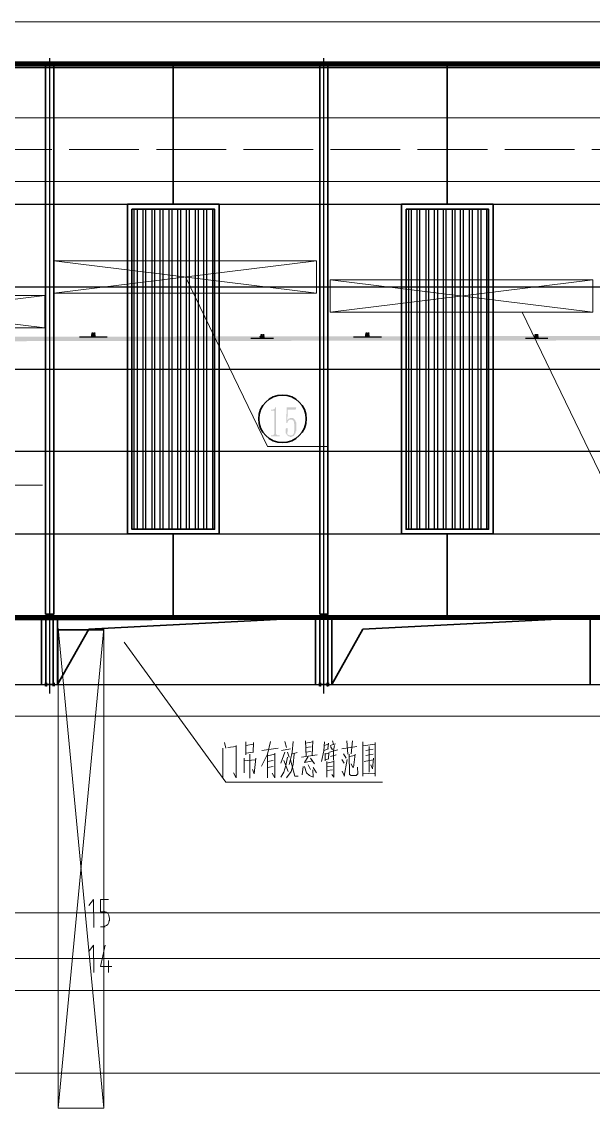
# Model space of a CAD drawing. Header units: millimetres. Extents: x 2315 to 4619, y 1334 to 1897.
# Drawn here: x 3661.9 to 3724.4, y 1614.7 to 1733.6 of the extents above; entities that cross this region are included whole.
import ezdxf

# ---------------------------------------------------------------- set-up
doc = ezdxf.new("R2010")
doc.units = ezdxf.units.MM
doc.linetypes.add('PDF_IMPORT', pattern=[1, 0.8, -0.2])
for name, color, linetype, true_color in [('PDF_0', 9, 'Continuous', 0x808080), ('PDF_DIM_SYMB', 9, 'Continuous', 0x808080), ('PDF_DOTE', 9, 'Continuous', 0x808080), ('PDF_PUB_TEXT', 9, 'Continuous', 0x808080), ('PDF_站场道路', 7, 'Continuous', 0x957000), ('PDF_转运站初步方案', 7, 'Continuous', 0x00b85c), ('PDF_道路', 9, 'Continuous', 0x808080)]:
    doc.layers.add(name, color=color, linetype=linetype, true_color=true_color)
for name, color, linetype in [('PDF_steel-z', 2, 'Continuous'), ('PDF_粗实线层', 7, 'Continuous'), ('PDF_细实线层', 7, 'Continuous')]:
    doc.layers.add(name, color=color, linetype=linetype)

msp = doc.modelspace()

# ---------------------------------------------------------------- hatches: boundary and pattern name
at = {"layer": 'PDF_细实线层', "transparency": 33554559}
for points in [[(3689.7, 1691.42), (3689.7, 1688.61), (3689.7, 1688.55), (3689.7, 1688.49), (3689.7, 1688.43), (3689.76, 1688.43), (3689.76, 1688.37), (3689.76, 1688.37), (3689.76, 1688.37), (3689.82, 1688.31), (3689.82, 1688.31), (3689.88, 1688.31), (3689.88, 1688.31), (3689.94, 1688.31), (3690.07, 1688.31), (3690.07, 1688.18), (3689.15, 1688.18), (3689.15, 1688.31), (3689.27, 1688.31), (3689.33, 1688.31), (3689.33, 1688.31), (3689.39, 1688.31), (3689.39, 1688.31), (3689.39, 1688.37), (3689.45, 1688.37), (3689.45, 1688.37), (3689.45, 1688.43), (3689.45, 1688.43), (3689.52, 1688.49), (3689.52, 1688.55), (3689.52, 1688.55), (3689.52, 1688.61), (3689.52, 1690.87), (3689.52, 1690.87), (3689.52, 1690.93), (3689.45, 1690.99), (3689.45, 1690.99), (3689.39, 1690.99), (3689.39, 1690.99), (3689.39, 1690.99), (3689.15, 1690.99), (3689.15, 1691.12), (3689.27, 1691.12), (3689.27, 1691.12), (3689.33, 1691.12), (3689.39, 1691.12), (3689.39, 1691.12), (3689.45, 1691.18), (3689.45, 1691.18), (3689.45, 1691.18), (3689.52, 1691.18), (3689.52, 1691.18), (3689.52, 1691.24), (3689.58, 1691.24), (3689.58, 1691.3), (3689.58, 1691.3), (3689.64, 1691.36), (3689.64, 1691.42), (3689.64, 1691.42)], [(3691.41, 1690.2), (3691.41, 1690.2), (3691.47, 1690.2), (3691.47, 1690.2), (3691.53, 1690.2), (3691.53, 1690.2), (3691.59, 1690.2), (3691.59, 1690.14), (3691.65, 1690.14), (3691.65, 1690.14), (3691.65, 1690.08), (3691.71, 1690.08), (3691.71, 1690.02), (3691.78, 1690.02), (3691.78, 1689.96), (3691.78, 1689.96), (3691.78, 1689.96), (3691.84, 1689.89), (3691.84, 1689.83), (3691.84, 1689.83), (3691.84, 1689.77), (3691.84, 1689.77), (3691.9, 1689.71), (3691.9, 1689.65), (3691.9, 1689.59), (3691.9, 1689.59), (3691.9, 1689.53), (3691.9, 1689.47), (3691.9, 1689.41), (3691.9, 1689.41), (3691.9, 1689.34), (3691.9, 1689.28), (3691.9, 1689.22), (3691.9, 1689.16), (3691.9, 1689.16), (3691.9, 1689.1), (3691.9, 1689.04), (3691.9, 1688.98), (3691.9, 1688.92), (3691.9, 1688.86), (3691.9, 1688.86), (3691.9, 1688.79), (3691.9, 1688.73), (3691.84, 1688.73), (3691.84, 1688.67), (3691.84, 1688.61), (3691.84, 1688.61), (3691.84, 1688.55), (3691.78, 1688.49), (3691.78, 1688.49), (3691.78, 1688.43), (3691.78, 1688.43), (3691.78, 1688.43), (3691.71, 1688.37), (3691.71, 1688.37), (3691.71, 1688.31), (3691.65, 1688.31), (3691.65, 1688.25), (3691.59, 1688.25), (3691.59, 1688.25), (3691.59, 1688.25), (3691.53, 1688.18), (3691.53, 1688.18), (3691.47, 1688.18), (3691.47, 1688.18), (3691.41, 1688.18), (3691.41, 1688.12), (3691.35, 1688.12), (3691.29, 1688.12), (3691.29, 1688.12), (3691.23, 1688.12), (3691.23, 1688.12), (3691.17, 1688.18), (3691.17, 1688.18), (3691.1, 1688.18), (3691.1, 1688.18), (3691.04, 1688.18), (3691.04, 1688.18), (3691.04, 1688.25), (3690.98, 1688.25), (3690.98, 1688.31), (3690.92, 1688.31), (3690.92, 1688.31), (3690.92, 1688.37), (3690.86, 1688.37), (3690.86, 1688.43), (3690.8, 1688.43), (3690.8, 1688.49), (3690.8, 1688.49), (3690.74, 1688.55), (3690.74, 1688.61), (3690.74, 1688.61), (3690.74, 1688.67), (3690.74, 1688.73), (3690.74, 1688.79), (3690.74, 1688.79), (3690.74, 1688.79), (3690.74, 1688.86), (3690.74, 1688.92), (3690.74, 1688.98), (3690.74, 1688.98), (3690.74, 1689.04), (3690.8, 1689.04), (3690.8, 1689.1), (3690.86, 1689.1), (3690.86, 1689.1), (3690.86, 1689.1), (3690.92, 1689.1), (3690.92, 1689.1), (3690.98, 1689.04), (3690.98, 1689.04), (3690.98, 1688.98), (3690.98, 1688.92), (3690.98, 1688.92), (3690.98, 1688.86), (3690.98, 1688.79), (3690.98, 1688.73), (3690.98, 1688.73), (3690.92, 1688.67), (3690.92, 1688.61), (3690.92, 1688.61), (3690.92, 1688.55), (3690.92, 1688.55), (3690.92, 1688.49), (3690.98, 1688.43), (3690.98, 1688.43), (3690.98, 1688.37), (3691.04, 1688.37), (3691.04, 1688.37), (3691.1, 1688.31), (3691.1, 1688.31), (3691.17, 1688.31), (3691.17, 1688.31), (3691.23, 1688.31), (3691.23, 1688.31), (3691.29, 1688.31), (3691.29, 1688.25), (3691.29, 1688.25), (3691.35, 1688.31), (3691.35, 1688.31), (3691.41, 1688.31), (3691.41, 1688.31), (3691.47, 1688.31), (3691.47, 1688.31), (3691.53, 1688.37), (3691.53, 1688.37), (3691.53, 1688.43), (3691.59, 1688.43), (3691.59, 1688.49), (3691.59, 1688.49), (3691.65, 1688.55), (3691.65, 1688.61), (3691.65, 1688.61), (3691.65, 1688.67), (3691.65, 1688.67), (3691.65, 1688.73), (3691.65, 1688.79), (3691.71, 1688.86), (3691.71, 1688.86), (3691.71, 1688.92), (3691.71, 1688.98), (3691.71, 1689.04), (3691.71, 1689.1), (3691.71, 1689.16), (3691.71, 1689.22), (3691.71, 1689.22), (3691.71, 1689.28), (3691.71, 1689.28), (3691.71, 1689.34), (3691.71, 1689.41), (3691.71, 1689.47), (3691.71, 1689.53), (3691.71, 1689.59), (3691.65, 1689.59), (3691.65, 1689.65), (3691.65, 1689.71), (3691.65, 1689.71), (3691.65, 1689.77), (3691.65, 1689.83), (3691.65, 1689.83), (3691.59, 1689.83), (3691.59, 1689.89), (3691.59, 1689.96), (3691.53, 1689.96), (3691.53, 1689.96), (3691.47, 1690.02), (3691.47, 1690.02), (3691.41, 1690.02), (3691.41, 1690.02), (3691.35, 1690.02), (3691.35, 1690.02), (3691.35, 1690.02), (3691.29, 1690.02), (3691.29, 1690.02), (3691.23, 1690.02), (3691.23, 1690.02), (3691.17, 1690.02), (3691.17, 1690.02), (3691.1, 1689.96), (3691.1, 1689.96), (3691.1, 1689.96), (3691.04, 1689.96), (3691.04, 1689.89), (3691.04, 1689.89), (3690.98, 1689.83), (3690.98, 1689.77), (3690.98, 1689.77), (3690.92, 1689.71), (3690.92, 1689.65), (3690.92, 1689.65), (3690.8, 1689.65), (3690.86, 1691.36), (3691.9, 1691.36), (3691.84, 1691.12), (3690.98, 1691.12), (3690.92, 1689.83), (3690.92, 1689.89), (3690.92, 1689.96), (3690.98, 1690.02), (3690.98, 1690.02), (3691.04, 1690.08), (3691.04, 1690.08), (3691.04, 1690.14), (3691.1, 1690.14), (3691.1, 1690.14), (3691.17, 1690.14), (3691.17, 1690.2), (3691.17, 1690.2), (3691.23, 1690.2), (3691.23, 1690.2), (3691.29, 1690.2), (3691.29, 1690.2), (3691.35, 1690.2), (3691.35, 1690.2), (3691.41, 1690.2)]]:
    msp.add_hatch(color=256, dxfattribs=at).paths.add_polyline_path(points)
at = {"layer": 'PDF_转运站初步方案', "true_color": 0x00a5dd, "transparency": 33554559}
msp.add_hatch(color=142, dxfattribs=at).paths.add_polyline_path([(3569.65, 1698.98), (3569.65, 1698.49), (3911.16, 1698.92), (3911.16, 1699.41)])

# ---------------------------------------------------------------- linework, layer by layer
at = {"layer": 'PDF_0', "lineweight": 35}
for points in [[(3936.81, 1668.38), (3544.24, 1668.38), (3544.24, 1728.97), (3936.81, 1728.97)], [(3936.63, 1668.56), (3544.43, 1668.56), (3544.43, 1728.73), (3936.63, 1728.73)], [(3664.45, 1668.74), (3665.37, 1668.74), (3665.37, 1728.73), (3664.45, 1728.73)], [(3694.5, 1668.74), (3695.36, 1668.74), (3695.36, 1728.73), (3694.5, 1728.73)], [(3673.43, 1713.58), (3683.45, 1713.58), (3683.45, 1677.54), (3673.43, 1677.54)], [(3673.43, 1713.58), (3683.45, 1713.58), (3683.45, 1677.54), (3673.43, 1677.54)], [(3673.92, 1713.03), (3682.96, 1713.03), (3682.96, 1678.03), (3673.92, 1678.03)], [(3703.42, 1713.58), (3713.44, 1713.58), (3713.44, 1677.54), (3703.42, 1677.54)], [(3703.42, 1713.58), (3713.44, 1713.58), (3713.44, 1677.54), (3703.42, 1677.54)], [(3703.91, 1713.03), (3712.95, 1713.03), (3712.95, 1678.03), (3703.91, 1678.03)]]:
    msp.add_lwpolyline(points, close=True, dxfattribs=at)
for points in [[(3678.44, 1713.58), (3678.44, 1728.73)], [(3708.43, 1713.58), (3708.43, 1728.73)], [(3678.44, 1677.54), (3678.44, 1668.56)], [(3708.43, 1677.54), (3708.43, 1668.56)], [(3664.02, 1661.05), (3664.02, 1668.38), (3639.22, 1667.1), (3635.8, 1661.05), (3635.8, 1668.38)], [(3664.51, 1661.05), (3664.51, 1668.38)], [(3665.3, 1661.05), (3665.3, 1668.38)], [(3694.01, 1661.05), (3694.01, 1668.38), (3669.21, 1667.1), (3665.79, 1661.05), (3665.79, 1668.38)], [(3694.5, 1661.05), (3694.5, 1668.38)], [(3695.36, 1661.05), (3695.36, 1668.38)], [(3724.06, 1661.05), (3724.06, 1668.38), (3699.2, 1667.1), (3695.78, 1661.05), (3695.78, 1668.38)]]:
    msp.add_lwpolyline(points, dxfattribs=at)
at = {"layer": 'PDF_DIM_SYMB', "lineweight": 25}
for points in [[(3671.23, 1699.04), (3668.18, 1699.04)], [(3686.93, 1698.92), (3689.43, 1698.92)], [(3701.22, 1699.04), (3698.17, 1699.04)], [(3716.98, 1698.92), (3719.42, 1698.92)]]:
    msp.add_lwpolyline(points, dxfattribs=at)
at = {"layer": 'PDF_DIM_SYMB', "transparency": 33554559}
for points in [[(3668.18, 1699.04), (3668.48, 1699.1), (3668.48, 1699.04)], [(3689.43, 1698.92), (3689.13, 1698.86), (3689.13, 1698.92)], [(3698.17, 1699.04), (3698.47, 1699.1), (3698.47, 1699.04)], [(3719.42, 1698.92), (3719.12, 1698.86), (3719.12, 1698.92)]]:
    msp.add_solid(points, dxfattribs=at)
at = {"layer": 'PDF_DOTE', "lineweight": 25}
for points in [[(3664.94, 1660.07), (3664.94, 1729.58)], [(3694.93, 1660.07), (3694.93, 1729.58)], [(3543.94, 1728.54), (3937.12, 1728.54)], [(3543.94, 1713.58), (3937.12, 1713.58)], [(3543.94, 1704.54), (3937.12, 1704.54)], [(3543.94, 1695.56), (3937.12, 1695.56)], [(3543.94, 1686.58), (3937.12, 1686.58)], [(3543.94, 1677.54), (3937.12, 1677.54)], [(3543.94, 1668.56), (3937.12, 1668.56)], [(3543.94, 1661.05), (3937.12, 1661.05)]]:
    msp.add_lwpolyline(points, dxfattribs=at)
at = {"layer": 'PDF_PUB_TEXT', "lineweight": 25}
for points in [[(3669.58, 1699.47), (3669.52, 1699.47), (3669.52, 1699.41), (3669.52, 1699.35), (3669.58, 1699.35), (3669.64, 1699.35), (3669.64, 1699.29), (3669.64, 1699.22), (3669.64, 1699.16), (3669.58, 1699.16), (3669.52, 1699.16), (3669.52, 1699.22), (3669.52, 1699.29), (3669.52, 1699.35), (3669.58, 1699.35), (3669.64, 1699.35), (3669.64, 1699.41), (3669.64, 1699.47)], [(3669.82, 1699.29), (3669.82, 1699.22), (3669.82, 1699.16), (3669.89, 1699.16), (3669.89, 1699.22), (3669.89, 1699.29)], [(3688.03, 1699.29), (3688.03, 1699.22), (3688.03, 1699.16), (3688.09, 1699.16), (3688.15, 1699.16), (3688.15, 1699.1), (3688.15, 1699.04), (3688.09, 1699.04), (3688.09, 1698.98), (3688.03, 1698.98), (3688.03, 1699.04), (3687.97, 1699.04), (3687.97, 1699.1), (3688.03, 1699.16), (3688.09, 1699.16), (3688.09, 1699.22), (3688.15, 1699.22), (3688.15, 1699.29), (3688.09, 1699.29)], [(3688.33, 1699.1), (3688.33, 1699.04), (3688.33, 1698.98), (3688.39, 1699.04), (3688.39, 1699.1)], [(3699.57, 1699.47), (3699.51, 1699.47), (3699.51, 1699.41), (3699.51, 1699.35), (3699.57, 1699.35), (3699.63, 1699.35), (3699.63, 1699.29), (3699.63, 1699.22), (3699.63, 1699.16), (3699.57, 1699.16), (3699.51, 1699.16), (3699.51, 1699.22), (3699.51, 1699.29), (3699.51, 1699.35), (3699.57, 1699.35), (3699.63, 1699.35), (3699.63, 1699.41), (3699.63, 1699.47)], [(3699.82, 1699.29), (3699.82, 1699.22), (3699.82, 1699.16), (3699.88, 1699.16), (3699.88, 1699.22), (3699.88, 1699.29)], [(3718.02, 1699.29), (3718.02, 1699.22), (3718.02, 1699.16), (3718.08, 1699.16), (3718.14, 1699.16), (3718.14, 1699.1), (3718.14, 1699.04), (3718.08, 1698.98), (3718.02, 1698.98), (3718.02, 1699.04), (3718.02, 1699.1), (3718.02, 1699.16), (3718.08, 1699.16), (3718.14, 1699.22), (3718.14, 1699.29), (3718.08, 1699.29)], [(3718.32, 1699.1), (3718.32, 1699.04), (3718.32, 1698.98), (3718.38, 1699.04), (3718.38, 1699.1)]]:
    msp.add_lwpolyline(points, close=True, dxfattribs=at)
for points in [[(3669.7, 1699.16), (3669.89, 1699.47), (3669.82, 1699.47), (3669.76, 1699.47), (3669.7, 1699.47), (3669.7, 1699.41), (3669.7, 1699.35), (3669.76, 1699.35), (3669.76, 1699.41), (3669.76, 1699.47)], [(3688.21, 1698.98), (3688.39, 1699.29), (3688.33, 1699.29), (3688.27, 1699.29), (3688.21, 1699.29), (3688.21, 1699.22), (3688.27, 1699.22), (3688.27, 1699.29)], [(3699.69, 1699.16), (3699.88, 1699.47), (3699.82, 1699.47), (3699.75, 1699.47), (3699.69, 1699.47), (3699.69, 1699.41), (3699.69, 1699.35), (3699.75, 1699.35), (3699.75, 1699.41), (3699.75, 1699.47)], [(3718.2, 1698.98), (3718.38, 1699.29), (3718.32, 1699.29), (3718.26, 1699.29), (3718.2, 1699.29), (3718.2, 1699.22), (3718.26, 1699.22), (3718.26, 1699.29)]]:
    msp.add_lwpolyline(points, dxfattribs=at)
at = {"layer": 'PDF_steel-z', "lineweight": 25}
for points in [[(3664.45, 1661.23), (3664.45, 1660.87), (3664.45, 1661.23)], [(3664.45, 1661.05), (3665.43, 1661.05), (3664.45, 1661.05)], [(3664.45, 1660.87), (3664.45, 1660.87)], [(3664.94, 1661.05), (3664.94, 1661.05)], [(3665.43, 1660.87), (3665.43, 1661.23), (3665.43, 1660.87)], [(3665.43, 1661.23), (3665.43, 1661.23)], [(3694.44, 1661.23), (3694.44, 1660.87), (3694.44, 1661.23)], [(3694.44, 1661.05), (3695.42, 1661.05), (3694.44, 1661.05)], [(3694.44, 1660.87), (3694.44, 1660.87)], [(3694.93, 1661.05), (3694.93, 1661.05)], [(3695.42, 1660.87), (3695.42, 1661.23), (3695.42, 1660.87)], [(3695.42, 1661.23), (3695.42, 1661.23)]]:
    msp.add_lwpolyline(points, dxfattribs=at)
at = {"layer": 'PDF_steel-z', "color": 8, "lineweight": 25, "true_color": 0x808080}
for points in [[(3664.57, 1661.23), (3664.57, 1660.87), (3664.51, 1660.87), (3664.51, 1661.23)], [(3694.56, 1661.23), (3694.56, 1660.87), (3694.5, 1660.87), (3694.5, 1661.23)], [(3695.36, 1661.23), (3695.36, 1660.87), (3695.3, 1660.87), (3695.3, 1661.23)]]:
    msp.add_lwpolyline(points, close=True, dxfattribs=at)
msp.add_lwpolyline([(3665.3, 1661.23), (3665.3, 1660.87), (3665.3, 1661.23)], dxfattribs=at)
at = {"layer": 'PDF_站场道路', "lineweight": 9}
for points in [[(3510.59, 1733.55), (3950.13, 1733.55)], [(3498.37, 1723.05), (3950.55, 1723.05)], [(3976.88, 1716.08), (3477.66, 1716.08)], [(3361.98, 1618.54), (4057.87, 1618.54)]]:
    msp.add_lwpolyline(points, dxfattribs=at)
at = {"layer": 'PDF_站场道路', "linetype": 'PDF_IMPORT', "lineweight": 9, "ltscale": 9.528654}
msp.add_lwpolyline([(3466.97, 1719.56), (3986.22, 1719.56)], dxfattribs=at)
at = {"layer": 'PDF_粗实线层', "lineweight": 35}
msp.add_lwpolyline([(3665.85, 1667.03), (3670.86, 1667.03)], dxfattribs=at)
msp.add_circle((3690.4, 1690.11), 2.6, dxfattribs=at)
at = {"layer": 'PDF_细实线层', "lineweight": 18}
for points in [[(3679.78, 1705.64), (3688.76, 1687.07), (3695.42, 1687.07)], [(3648.51, 1701.42), (3657.49, 1682.85), (3664.14, 1682.85)], [(3716.61, 1701.79), (3725.59, 1683.22), (3732.25, 1683.22)]]:
    msp.add_lwpolyline(points, dxfattribs=at)
at = {"layer": 'PDF_转运站初步方案', "color": 142, "lineweight": 0, "true_color": 0x00a5dd}
msp.add_lwpolyline([(3544.24, 1728.97, 0.489, 0.489, 0), (3936.81, 1728.97, 0.489, 0.489, 0), (3936.81, 1668.38, 0.55, 0.55, 0), (3544.24, 1668.35, 0.489, 0.489, 0)], format="xyseb", close=True, dxfattribs=at)
at = {"layer": 'PDF_转运站初步方案', "color": 6, "lineweight": 5}
for points in [[(3694.13, 1707.41), (3665.37, 1703.87), (3694.13, 1703.87), (3694.13, 1707.41), (3665.37, 1707.41), (3665.37, 1703.87)], [(3665.37, 1707.41), (3694.13, 1703.87)], [(3724.37, 1705.33), (3695.6, 1701.79), (3724.37, 1701.79), (3724.37, 1705.33), (3695.6, 1705.33), (3695.6, 1701.79)], [(3695.6, 1705.33), (3724.37, 1701.79)], [(3664.39, 1703.62), (3635.62, 1700.08), (3664.39, 1700.08), (3664.39, 1703.62), (3635.62, 1703.62), (3635.62, 1700.08)], [(3635.62, 1703.62), (3664.39, 1700.08)], [(3673.06, 1665.69), (3684.18, 1650.36), (3701.34, 1650.36)], [(3684.06, 1654.7), (3684.18, 1654.09)], [(3686.38, 1654.76), (3686.38, 1653.35)], [(3687.23, 1654.7), (3687.17, 1653.66)], [(3689.07, 1654.82), (3688.76, 1653.41), (3688.09, 1652.13)], [(3690.65, 1654.82), (3690.84, 1654.15)], [(3691.57, 1654.82), (3691.45, 1653.66), (3691.26, 1652.86), (3691.14, 1652.31)], [(3692.97, 1653.17), (3692.91, 1654.88)], [(3692.91, 1654.64), (3693.71, 1654.76)], [(3693.71, 1654.88), (3693.65, 1653.29)], [(3694.99, 1654.76), (3694.93, 1653.78), (3694.68, 1652.62)], [(3695.42, 1654.64), (3695.36, 1654.02)], [(3695.85, 1654.88), (3695.97, 1654.51)], [(3697.43, 1654.88), (3697.56, 1653.41)], [(3698.04, 1654.88), (3697.92, 1653.47)], [(3699.2, 1654.76), (3699.2, 1651.03)], [(3700.55, 1654.7), (3700.55, 1651.03)], [(3683.87, 1654.09), (3683.87, 1650.91)], [(3684.42, 1654.15), (3685.34, 1654.27)], [(3685.34, 1654.39), (3685.34, 1650.85), (3685.03, 1651.4)], [(3686.38, 1654.39), (3687.23, 1654.51)], [(3687.23, 1653.66), (3686.38, 1653.54)], [(3686.81, 1653.41), (3686.81, 1650.79)], [(3688.15, 1653.84), (3689.92, 1654.09)], [(3688.76, 1653.41), (3688.76, 1650.85)], [(3688.76, 1653.23), (3689.55, 1653.41)], [(3689.55, 1653.54), (3689.55, 1650.85), (3689.25, 1651.34)], [(3690.65, 1653.66), (3690.23, 1652.44)], [(3690.29, 1653.84), (3691.26, 1654.02)], [(3691.69, 1653.47), (3691.57, 1652.31), (3691.33, 1651.52), (3690.84, 1650.85)], [(3690.96, 1653.66), (3691.14, 1653.11)], [(3691.39, 1653.41), (3692, 1653.6)], [(3692.91, 1654.15), (3693.52, 1654.21)], [(3692.91, 1653.66), (3693.52, 1653.72)], [(3694.93, 1653.84), (3695.42, 1654.02)], [(3694.99, 1654.39), (3695.36, 1654.51)], [(3695.05, 1653.54), (3695.05, 1652.68)], [(3695.05, 1653.41), (3695.42, 1653.54)], [(3695.48, 1653.6), (3695.42, 1652.92)], [(3695.54, 1653.66), (3696.46, 1653.9)], [(3695.6, 1654.39), (3696.21, 1654.57)], [(3695.66, 1654.27), (3695.85, 1653.9)], [(3696.09, 1654.39), (3695.97, 1653.84)], [(3695.97, 1653.72), (3695.97, 1652.8)], [(3696.88, 1654.02), (3698.53, 1654.27)], [(3697.07, 1653.47), (3697.37, 1652.99)], [(3697.68, 1653.41), (3697.74, 1651.21), (3697.92, 1651.09), (3698.47, 1651.09), (3698.65, 1651.28), (3698.59, 1652.01)], [(3698.35, 1653.41), (3698.17, 1651.95)], [(3699.2, 1654.33), (3700.55, 1654.51)], [(3699.51, 1653.84), (3700.3, 1653.96)], [(3700.3, 1653.41), (3699.51, 1653.29)], [(3699.88, 1654.27), (3699.88, 1651.46)], [(3686.19, 1652.99), (3686.19, 1651.4)], [(3686.19, 1652.68), (3687.42, 1652.8)], [(3687.48, 1652.99), (3687.29, 1651.28), (3687.11, 1651.76)], [(3688.76, 1652.62), (3689.37, 1652.74)], [(3690.96, 1653.11), (3690.78, 1652.19), (3690.53, 1651.46), (3690.23, 1650.91)], [(3690.53, 1652.74), (3691.02, 1651.52)], [(3691.26, 1652.8), (3691.75, 1651.03), (3692.12, 1651.03)], [(3692.49, 1653.11), (3694.2, 1653.35)], [(3693.22, 1653.17), (3692.79, 1652.5), (3693.71, 1652.68)], [(3693.22, 1652.25), (3693.46, 1651.76)], [(3693.46, 1652.99), (3693.89, 1652.38)], [(3695.05, 1652.8), (3695.48, 1652.92)], [(3695.23, 1652.62), (3695.23, 1650.91)], [(3695.23, 1652.44), (3696.03, 1652.62)], [(3695.66, 1653.17), (3696.27, 1653.35)], [(3696.03, 1652.74), (3696.03, 1650.91), (3695.78, 1651.21)], [(3696.88, 1652.86), (3697.13, 1652.44)], [(3697.13, 1651.03), (3697.49, 1652.86)], [(3698.29, 1653.29), (3697.74, 1653.17)], [(3698.11, 1651.95), (3697.92, 1652.38)], [(3699.33, 1652.62), (3700.3, 1652.8)], [(3700.37, 1652.99), (3700.24, 1651.83), (3700.06, 1652.25)], [(3689.37, 1652.07), (3688.76, 1651.95)], [(3692.67, 1652.07), (3692.55, 1651.15)], [(3692.79, 1652.07), (3693.04, 1651.4), (3693.34, 1651.09), (3693.77, 1650.91), (3693.71, 1651.7)], [(3693.77, 1651.95), (3694.13, 1651.4)], [(3695.23, 1652.07), (3695.85, 1652.13)], [(3695.23, 1651.64), (3695.85, 1651.7)], [(3696.94, 1651.58), (3697.19, 1651.03)], [(3699.2, 1651.28), (3700.49, 1651.34), (3700.55, 1651.15)]]:
    msp.add_lwpolyline(points, dxfattribs=at)
at = {"layer": 'PDF_转运站初步方案', "color": 142, "lineweight": 5, "true_color": 0x00a5dd}
msp.add_lwpolyline([(3665.85, 1667.22), (3670.86, 1614.69), (3670.86, 1667.22), (3665.85, 1614.69)], close=True, dxfattribs=at)
for points in [[(3500.87, 1657.57), (4063.86, 1657.57)], [(3669.76, 1634.48), (3669.7, 1637.53), (3669.21, 1636.86)], [(3670.99, 1636.19), (3670.5, 1636.19), (3670.5, 1637.53), (3671.35, 1637.53)], [(3670.5, 1634.54), (3670.99, 1634.54)], [(3671.47, 1635.21), (3671.47, 1635.52)], [(3669.76, 1629.53), (3669.7, 1632.52), (3669.21, 1631.85)], [(3670.99, 1632.52), (3670.5, 1630.2), (3671.72, 1630.2)], [(3671.35, 1630.87), (3671.35, 1629.53)], [(3500.87, 1627.58), (4063.86, 1627.58)], [(3665.85, 1614.69), (3670.86, 1614.69)]]:
    msp.add_lwpolyline(points, dxfattribs=at)
at = {"layer": 'PDF_转运站初步方案', "color": 142, "lineweight": 18, "true_color": 0x00a5dd}
for points in [[(3494.09, 1638.08), (3498.06, 1638.08), (3496.05, 1638.08), (3496.05, 1636.07), (4068.87, 1636.07)], [(3498.86, 1633.07), (3502.89, 1633.07), (3500.87, 1633.07), (3500.87, 1631.06), (4068.87, 1631.06)]]:
    msp.add_lwpolyline(points, dxfattribs=at)
at = {"layer": 'PDF_转运站初步方案', "color": 142, "lineweight": 5, "true_color": 0x00a5dd}
for points in [[(3671.43, 1635.56), (3671.43, 1635.92), (3671.2, 1636.2), (3670.91, 1636.2)], [(3670.92, 1634.61), (3671.21, 1634.62), (3671.44, 1634.91), (3671.43, 1635.26)]]:
    msp.add_open_spline(points, degree=3, dxfattribs=at)
at = {"layer": 'PDF_道路', "lineweight": 25}
for points in [[(3674.16, 1678.03), (3674.16, 1713.03)], [(3674.53, 1678.03), (3674.53, 1713.03)], [(3675.14, 1678.03), (3675.14, 1713.03)], [(3675.44, 1678.03), (3675.44, 1713.03)], [(3676.12, 1678.03), (3676.12, 1713.03)], [(3676.42, 1678.03), (3676.42, 1713.03)], [(3677.03, 1678.03), (3677.03, 1713.03)], [(3677.34, 1678.03), (3677.34, 1713.03)], [(3678.01, 1678.03), (3678.01, 1713.03)], [(3678.31, 1678.03), (3678.31, 1713.03)], [(3678.93, 1678.03), (3678.93, 1713.03)], [(3679.29, 1678.03), (3679.29, 1713.03)], [(3679.9, 1678.03), (3679.9, 1713.03)], [(3680.21, 1678.03), (3680.21, 1713.03)], [(3680.88, 1678.03), (3680.88, 1713.03)], [(3681.19, 1678.03), (3681.19, 1713.03)], [(3681.8, 1678.03), (3681.8, 1713.03)], [(3682.1, 1678.03), (3682.1, 1713.03)], [(3682.77, 1678.03), (3682.77, 1713.03)], [(3704.21, 1678.03), (3704.21, 1713.03)], [(3704.52, 1678.03), (3704.52, 1713.03)], [(3705.13, 1678.03), (3705.13, 1713.03)], [(3705.43, 1678.03), (3705.43, 1713.03)], [(3706.11, 1678.03), (3706.11, 1713.03)], [(3706.41, 1678.03), (3706.41, 1713.03)], [(3707.02, 1678.03), (3707.02, 1713.03)], [(3707.39, 1678.03), (3707.39, 1713.03)], [(3708, 1678.03), (3708, 1713.03)], [(3708.31, 1678.03), (3708.31, 1713.03)], [(3708.98, 1678.03), (3708.98, 1713.03)], [(3709.28, 1678.03), (3709.28, 1713.03)], [(3709.89, 1678.03), (3709.89, 1713.03)], [(3710.2, 1678.03), (3710.2, 1713.03)], [(3710.87, 1678.03), (3710.87, 1713.03)], [(3711.18, 1678.03), (3711.18, 1713.03)], [(3711.79, 1678.03), (3711.79, 1713.03)], [(3712.15, 1678.03), (3712.15, 1713.03)], [(3712.76, 1678.03), (3712.76, 1713.03)]]:
    msp.add_lwpolyline(points, dxfattribs=at)

doc.saveas('drawing.dxf')
